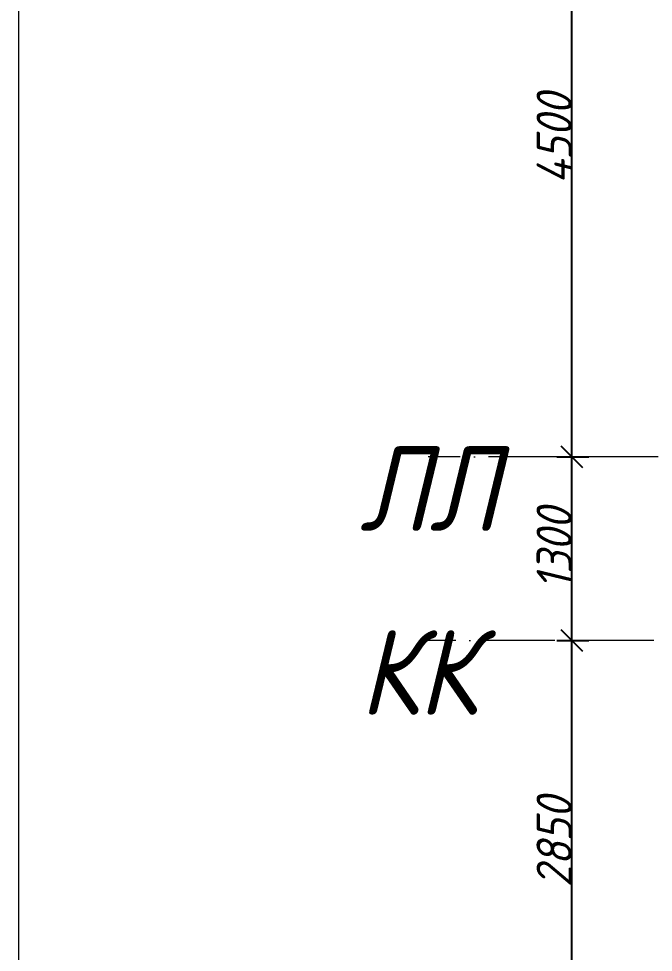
# Model space of a CAD drawing. Header units: millimetres. Extents: x -606178 to 312196, y -19338 to 632709.
# Drawn here: x -272464 to -267977, y 511370 to 517974 of the extents above; entities that cross this region are included whole.
import ezdxf

# ---------------------------------------------------------------- set-up
doc = ezdxf.new("R2010")
doc.units = ezdxf.units.MM
doc.linetypes.add('50_200_ШТРИХ_1Т_ш5_п1_п1_', pattern=[700, 500, -100, 0, -100])
for name, color, linetype, lineweight in [('A-____-____-DIMS', 7, 'Continuous', 9), ('S-GRID-____-IDEN', 7, 'Continuous', 9), ('S-GRID-____-OTLN-1', 7, '50_200_ШТРИХ_1Т_ш5_п1_п1_', 9)]:
    doc.layers.add(name, color=color, linetype=linetype, lineweight=lineweight)
doc.styles.add('ISOCPEUR_I_9', font='isocpeui.ttf', dxfattribs={"width": 0.9, "height": 250})
doc.dimstyles.new('ISO-2_5_0_9К_БОЛЬШОЙ_ОСИ', dxfattribs={"dimscale": 304.8, "dimtxt": 248.995294, "dimasz": 0.492126, "dimexe": 0.393701, "dimexo": 0, "dimgap": 0, "dimtad": 1, "dimdec": 0, "dimzin": 0, "dimdsep": 46, "dimtxsty": 'ISOCPEUR_I_9', "dimblk1": 'OBLIQUE', "dimblk2": 'OBLIQUE', "dimsah": 1, "dimcen": 0.09, "dimdle": 0.393701, "dimazin": 0, "dimtfac": 1, "dimtdec": 4, "dimtix": 1, "dimtmove": 0, "dimatfit": 3, "dimfxl": 1, "dimtvp": 1, "dimtolj": 1, "dimtzin": 0, "dimarcsym": 2})

# ---------------------------------------------------------------- blocks, each defined once
blk = doc.blocks.new('_Oblique')
at = {"color": 0, "linetype": 'ByBlock', "lineweight": -2}
blk.add_line((-0.5, -0.5), (0.5, 0.5), dxfattribs=at)
blk = doc.blocks.new('*D4842')
at = {"layer": 'A-____-____-DIMS', "color": 0, "lineweight": -2, "transparency": 16777216}
for p, q in [((-268552.7, 510605.3), (-268552.7, 513695.3)), ((-268658.8, 513575.3), (-268432.7, 513575.3)), ((-268658.8, 510725.3), (-268432.7, 510725.3))]:
    blk.add_line(p, q, dxfattribs=at)
at = {"layer": 'Defpoints', "color": 0, "transparency": 16777216}
for p in [(-268658.8, 513575.3), (-268552.7, 513575.3), (-268658.8, 510725.3)]:
    blk.add_point(p, dxfattribs=at)
at = {"layer": 'A-____-____-DIMS', "color": 0, "lineweight": -2, "transparency": 16777216, "xscale": 150, "yscale": 150, "zscale": 150}
for p, rotation in [((-268552.7, 513575.3), 90), ((-268552.7, 510725.3), 270)]:
    blk.add_blockref('_Oblique', p, dxfattribs=dict(at, rotation=rotation))
at = {"layer": 'A-____-____-DIMS', "color": 0, "transparency": 16777216, "insert": (-268677.7, 512150.3), "char_height": 250, "width": 758.478, "attachment_point": 5, "rotation": 90, "style": 'ISOCPEUR_I_9'}
blk.add_mtext('\\A1;2850', dxfattribs=at)
blk = doc.blocks.new('*D4843')
at = {"layer": 'A-____-____-DIMS', "color": 0, "lineweight": -2, "transparency": 16777216}
for p, q in [((-268552.7, 513455.3), (-268552.7, 514995.3)), ((-268658.8, 514875.3), (-268432.7, 514875.3)), ((-268658.8, 513575.3), (-268432.7, 513575.3))]:
    blk.add_line(p, q, dxfattribs=at)
at = {"layer": 'Defpoints', "color": 0, "transparency": 16777216}
for p in [(-268658.8, 514875.3), (-268552.7, 514875.3), (-268658.8, 513575.3)]:
    blk.add_point(p, dxfattribs=at)
at = {"layer": 'A-____-____-DIMS', "color": 0, "lineweight": -2, "transparency": 16777216, "xscale": 150, "yscale": 150, "zscale": 150}
for p, rotation in [((-268552.7, 514875.3), 90), ((-268552.7, 513575.3), 270)]:
    blk.add_blockref('_Oblique', p, dxfattribs=dict(at, rotation=rotation))
at = {"layer": 'A-____-____-DIMS', "color": 0, "transparency": 16777216, "insert": (-268677.7, 514225.3), "char_height": 250, "width": 701.018, "attachment_point": 5, "rotation": 90, "style": 'ISOCPEUR_I_9'}
blk.add_mtext('\\A1;1300', dxfattribs=at)
blk = doc.blocks.new('*D4844')
at = {"layer": 'A-____-____-DIMS', "color": 0, "lineweight": -2, "transparency": 16777216}
for p, q in [((-268552.7, 514755.3), (-268552.7, 519495.3)), ((-268658.8, 519375.3), (-268432.7, 519375.3)), ((-268658.8, 514875.3), (-268432.7, 514875.3))]:
    blk.add_line(p, q, dxfattribs=at)
at = {"layer": 'Defpoints', "color": 0, "transparency": 16777216}
for p in [(-268658.8, 519375.3), (-268552.7, 519375.3), (-268658.8, 514875.3)]:
    blk.add_point(p, dxfattribs=at)
at = {"layer": 'A-____-____-DIMS', "color": 0, "lineweight": -2, "transparency": 16777216, "xscale": 150, "yscale": 150, "zscale": 150}
for p, rotation in [((-268552.7, 519375.3), 90), ((-268552.7, 514875.3), 270)]:
    blk.add_blockref('_Oblique', p, dxfattribs=dict(at, rotation=rotation))
at = {"layer": 'A-____-____-DIMS', "color": 0, "transparency": 16777216, "insert": (-268677.7, 517125.3), "char_height": 250, "width": 781.462, "attachment_point": 5, "rotation": 90, "style": 'ISOCPEUR_I_9'}
blk.add_mtext('\\A1;4500', dxfattribs=at)

msp = doc.modelspace()

# ---------------------------------------------------------------- linework, layer by layer
at = {"color": 1, "lineweight": 0}
msp.add_lwpolyline([(-272464.0879, 544596.983), (-159228.0879, 544596.983), (-159228.0879, 445768.983), (-272464.0879, 445768.983)], close=True, dxfattribs=at)
at = {"layer": 'S-GRID-____-OTLN-1'}
for p, q in [((-160826.8945, 514875.3011), (-269570.0713, 514875.3011)), ((-253971.9205, 513575.3011), (-269570.0713, 513575.3011))]:
    msp.add_line(p, q, dxfattribs=at)

# ---------------------------------------------------------------- texts
at = {"layer": 'S-GRID-____-IDEN', "char_height": 600, "width": 447.341625, "attachment_point": 1, "style": 'ISOCPEUR_I_9'}
for s, insert in [('ЛЛ', (-270055.1417, 514951.377)), ('КК', (-270055.1417, 513651.377))]:
    msp.add_mtext(s, dxfattribs=dict(at, insert=insert))

# ---------------------------------------------------------------- dimensions: what is measured, and where the dimension line sits
at = {"layer": 'A-____-____-DIMS'}
for base, p1, p2, override, picture, middle in [((-268552.6967, 519375.3011), (-268658.7627, 514875.3011), (-268658.7627, 519375.3011), {"dimpost": '<>', "dimfxl": 4500}, '*D4844', (-268677.6967, 517125.3011)), ((-268552.6967, 514875.3011), (-268658.7627, 513575.3011), (-268658.7627, 514875.3011), {"dimpost": '<>', "dimfxl": 1300}, '*D4843', (-268677.6967, 514225.3011)), ((-268552.6967, 513575.3011), (-268658.7627, 510725.3011), (-268658.7627, 513575.3011), {"dimpost": '<>', "dimfxl": 2850}, '*D4842', (-268677.6967, 512150.3011))]:
    dim = msp.add_linear_dim(base=base, p1=p1, p2=p2, angle=90, dimstyle='ISO-2_5_0_9К_БОЛЬШОЙ_ОСИ', override=override, dxfattribs=at)
    dim.commit()
    dim.dimension.update_dxf_attribs({"geometry": picture, "text_midpoint": middle})

doc.saveas('drawing.dxf')
